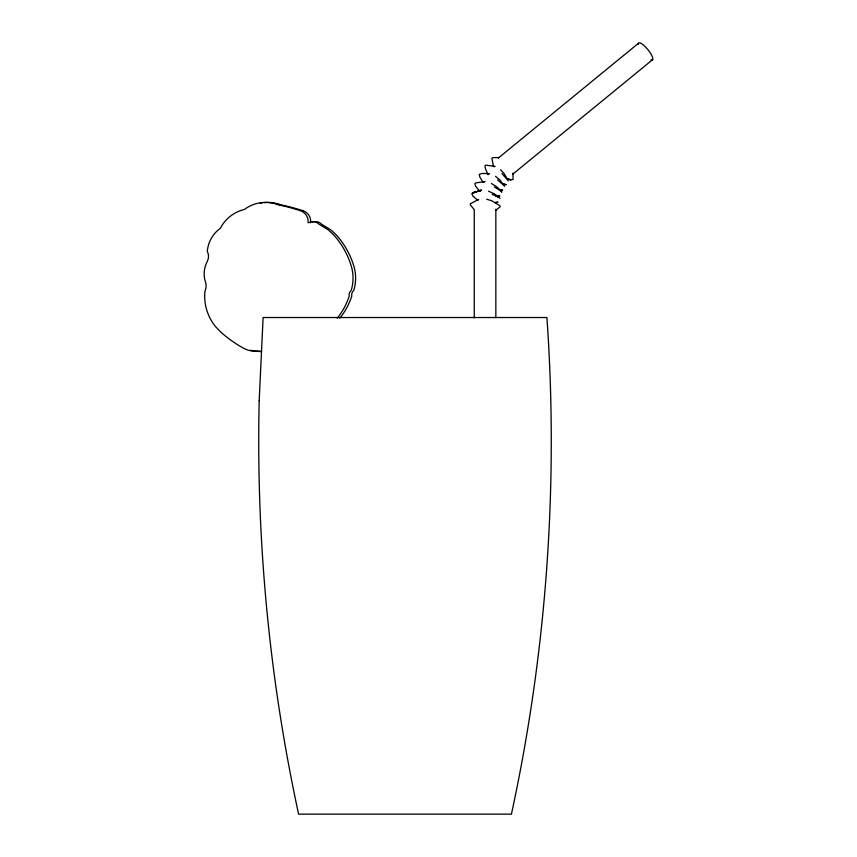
<?xml version="1.0" encoding="UTF-8"?>
<svg xmlns="http://www.w3.org/2000/svg" width="857" height="857" viewBox="0 0 857 857"><rect width="100%" height="100%" fill="white"/><g stroke="black" fill="none" stroke-linecap="round" stroke-linejoin="round"><path stroke-width="1.29" d="M495.828 210.072L495.839 209.322L495.839 317.711M480.113 191.4L480.134 190.811M310.62 222.809L310.716 221.749A11.216 10.98 -90 0 0 303.121 210.779A202.348 198.096 -90 0 0 280.571 204.78L278.493 204.373M478.11 199.895L478.635 199.435L470.332 203.784L470.311 204.834L474.253 209.676L474.253 317.808M638.476 43.289L498.335 158.031L498.967 157.581L492.775 157.581L491.886 158.213L493.439 166.29M512.829 174.11L652.68 59.604M483.477 182.134L484.933 181.588L475.828 182.895L474.821 183.698L475.678 186.365L479.781 191.154M496.064 210.04L500.07 206.901L500.092 205.851L491.736 200.752L486.701 199.242M493.793 166.719L495.089 166.408L485.887 165.155L484.944 165.851L485.533 168.99L488.008 174.699L489.443 173.628L481.998 173.457L479.224 174.4L479.963 177.313L483.23 182.52M480.659 190.372L471.843 193.564L472.775 195.964L477.628 200.217M495.475 202.648L498.003 202.177L495.26 202.402M495.914 196.082L499.877 195.964L497.242 195.889M508.522 179.027L510.622 179.916L513.064 179.413L512.968 173.114M499.203 189.718L502.652 190.115L500.145 189.729M502.845 183.837L506.251 184.726L503.937 184.084M301.76 210.426L303.121 210.779M488.501 191.175L493.375 193.403L498.153 196.96L492.154 194.346M507.344 178.524L510.622 179.916M491.468 183.473L496.074 186.398L501.923 192.118L496.964 187.329L500.124 190.436L494.382 186.955M495.539 176.306L499.781 179.863L504.687 186.258L497.681 179.97M498.153 196.96L494.318 194.185L500.038 198.321M500.627 169.793L504.409 173.95L508.297 180.87L501.977 173.553M638.336 44.296A10.873 2.925 50.7 0 1 647.978 49.749A10.873 2.925 50.7 0 1 650.999 59.904M261.589 351.413A34.783 34.044 -90 0 0 258 351.231A25.431 24.896 -90 0 1 253.843 350.899M252.815 350.706A25.431 24.896 -90 0 1 250.79 350.181M264.17 202.606A36.005 35.255 -90 0 1 280.571 204.78M260.303 203.259A36.005 35.255 -90 0 1 262.231 202.884M312.344 222.188A8.634 8.452 -90 0 1 321.611 224.223L330.309 229.505A62.743 61.425 90 0 1 341.15 240.828A82.326 80.601 -90 0 1 353.759 265.766A41.082 40.215 -90 0 1 353.759 290.459A5.592 5.474 -90 0 0 351.809 296.029A68.903 67.457 90 0 1 339.854 318.172M261.374 351.734A34.783 34.044 90 0 0 255.418 351.231A25.431 24.896 -90 0 1 243.399 348.146A129.589 126.868 90 0 1 220.827 332.13L215.643 326.742A47.949 46.942 -90 0 1 204.673 295.365L204.866 291.594A13.937 13.637 -90 0 0 204.866 279.982A26.363 25.817 90 0 1 207.287 261.364A10.498 10.273 -90 0 0 207.287 251.369A31.398 30.734 -90 0 1 220.313 228.337A37.322 36.54 90 0 1 244.416 209.462A36.005 35.255 -90 0 1 277.989 204.78A202.348 198.096 90 0 1 300.539 210.779A11.216 10.98 -90 0 1 308.124 221.749L308.038 222.809L308.852 222.627A8.634 8.452 -90 0 1 319.029 224.223L327.728 229.505A62.743 61.425 -90 0 1 338.569 240.828A82.326 80.601 -90 0 1 351.177 265.766A41.082 40.215 -90 0 1 351.177 290.459A5.592 5.474 -90 0 0 349.228 296.029A68.903 67.457 90 0 1 337.272 318.172M259.189 400.69C256.018 539.428 269.269 678.508 298.6 814.15L511.436 814.15C546.659 651.384 558.646 483.648 546.905 317.529L263.12 317.529L259.189 400.69M474.81 192.118L472.871 192.686L481.645 190.136L474.81 192.118"/></g></svg>
